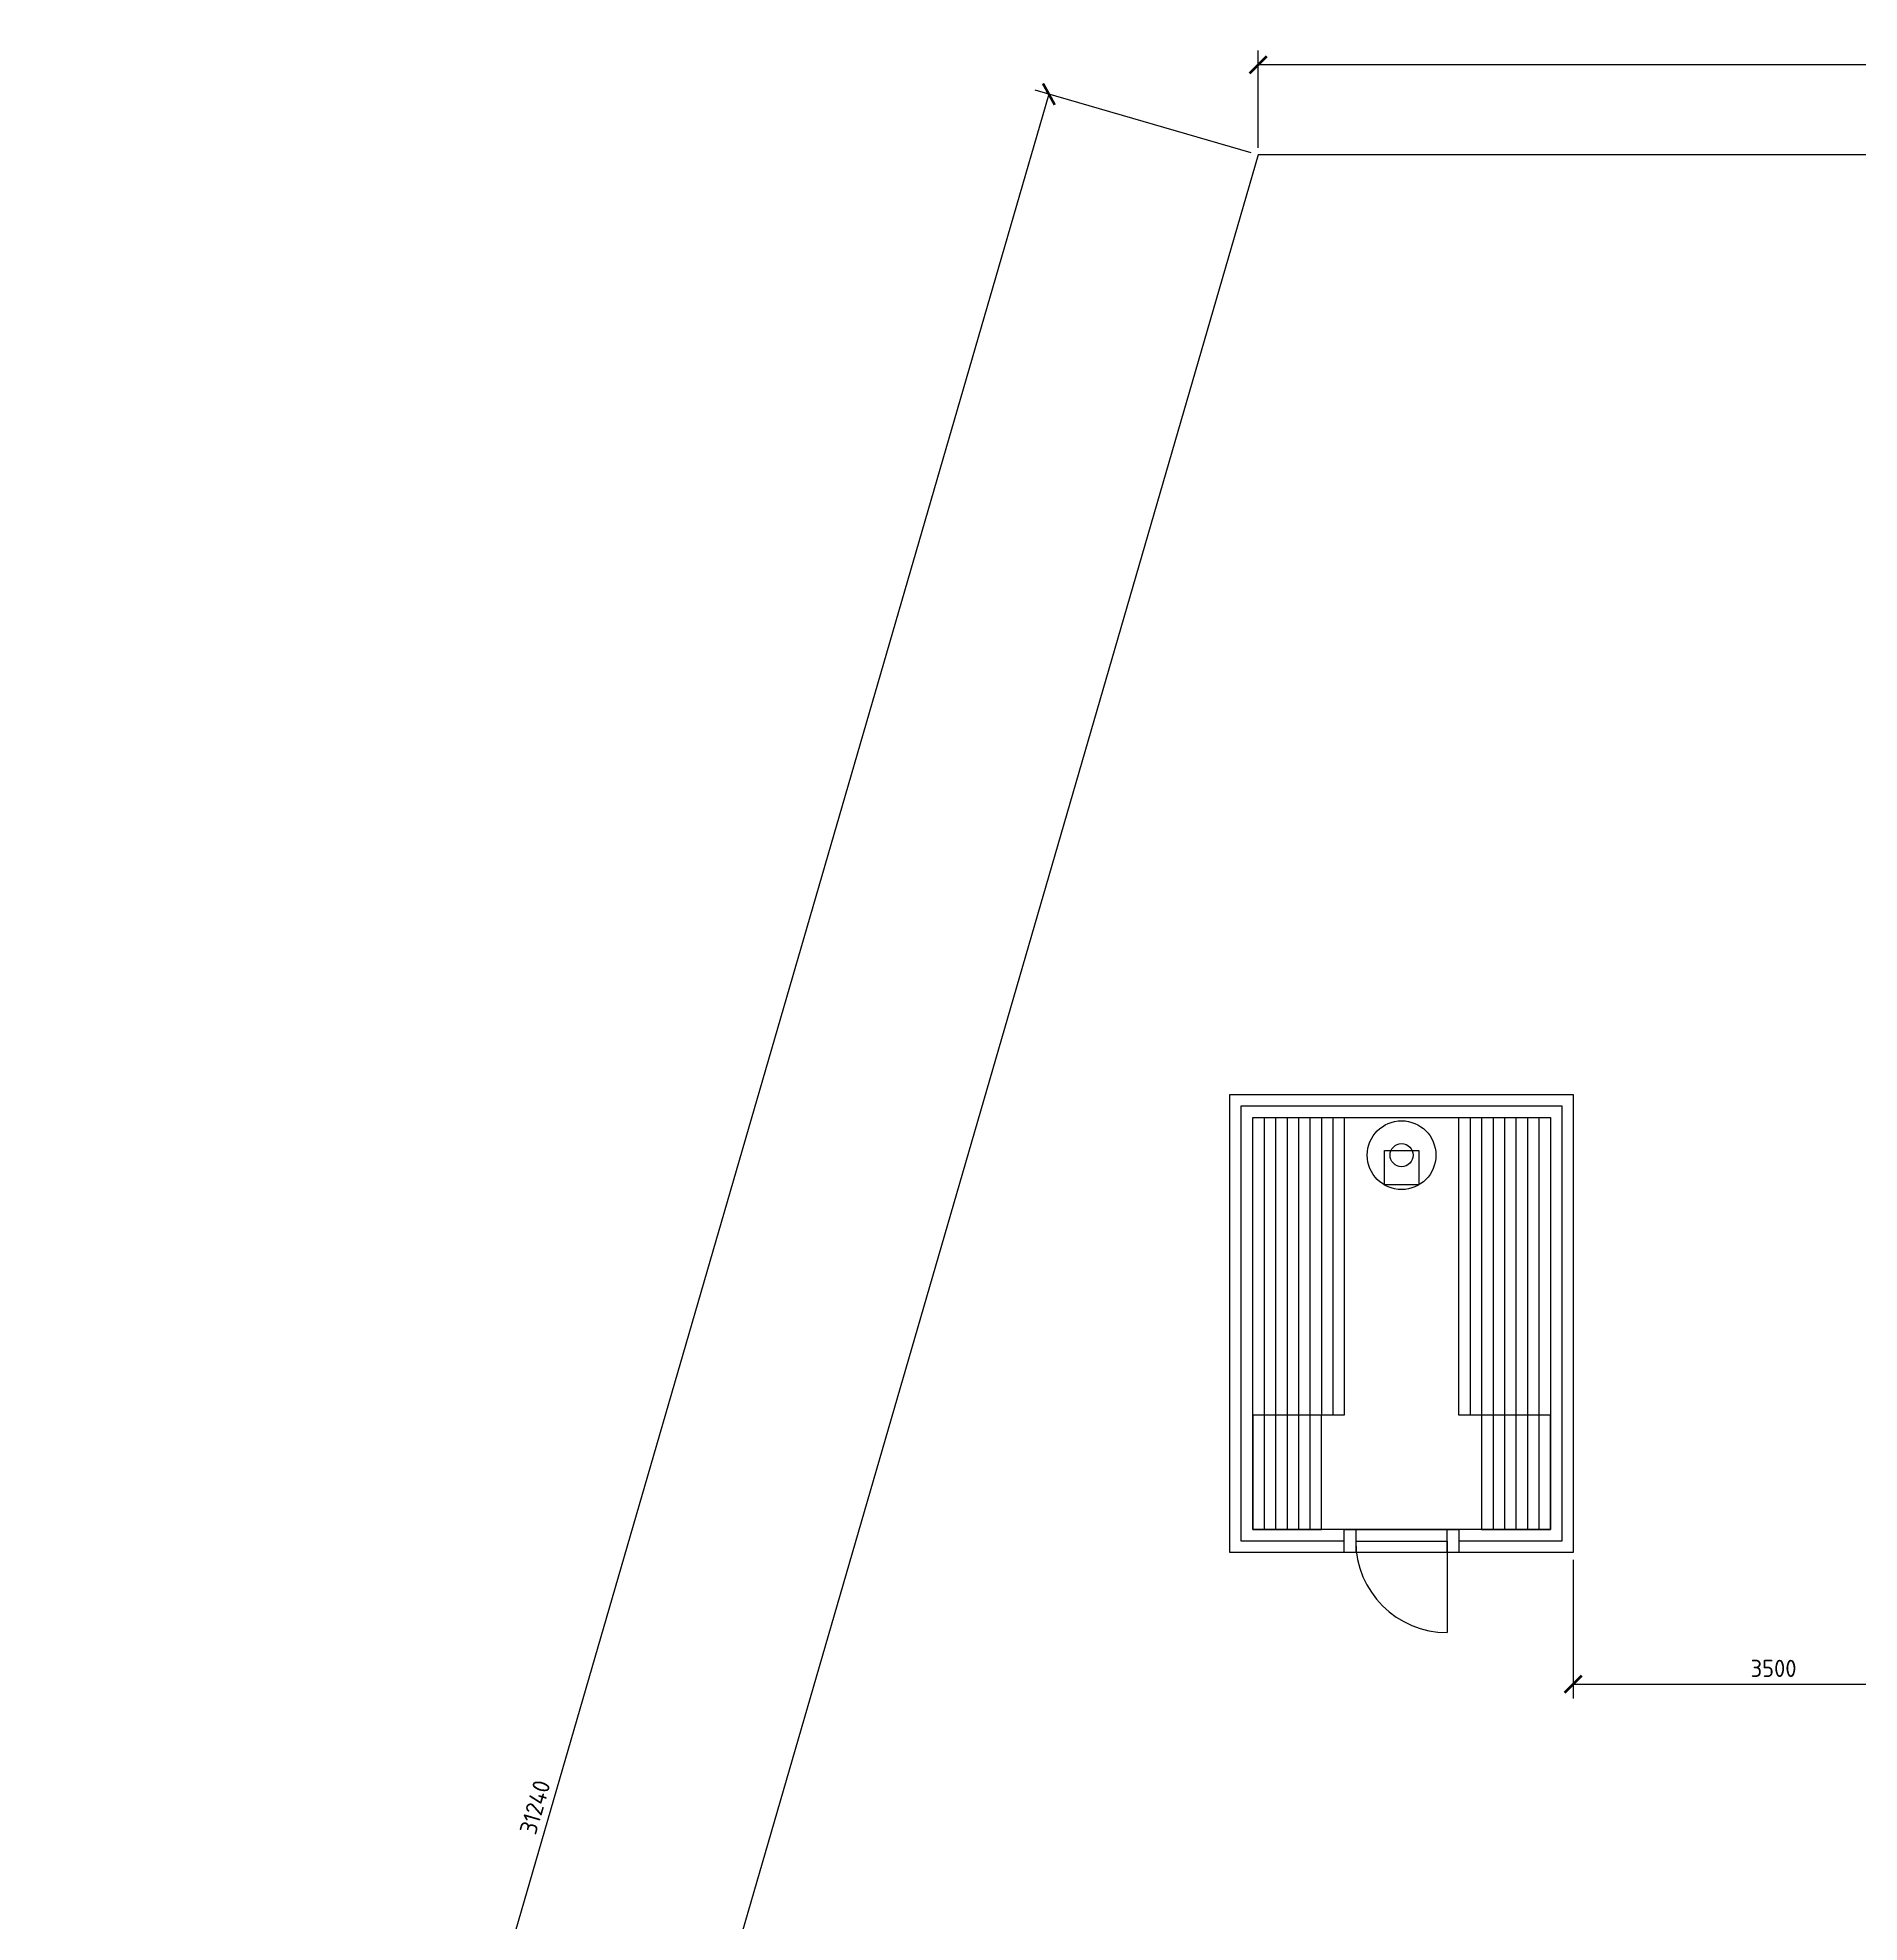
# Model space of a CAD drawing. Header units: millimetres. Extents: x -14813 to 141433, y -60308 to 84383.
# Drawn here: x 16351 to 32265, y 13096 to 29556 of the extents above; entities that cross this region are included whole.
import ezdxf

# ---------------------------------------------------------------- set-up
doc = ezdxf.new("R2010")
doc.units = ezdxf.units.MM
for name, color, linetype, lineweight in [('двери', 5, 'Continuous', 25), ('мебель', 44, 'Continuous', 25), ('оборудование', 30, 'Continuous', 25), ('размер', 1, 'Continuous', 25), ('стены', 7, 'Continuous', 25), ('территория', 74, 'Continuous', 25)]:
    doc.layers.add(name, color=color, linetype=linetype, lineweight=lineweight)
doc.styles.add('Аннотативный', font='')
doc.styles.get('Аннотативный').set_extended_font_data('GOST Common')
doc.dimstyles.new('Аннотативный', dxfattribs={"dimscale": 0, "dimtxt": 1.5, "dimasz": 1.5, "dimexe": 1.25, "dimexo": 0.625, "dimtad": 1, "dimdec": 0, "dimtxsty": 'Аннотативный', "dimblk": 'ARCHTICK', "dimcen": 2.5, "dimadec": 0, "dimazin": 0, "dimtfac": 1, "dimtdec": 0, "dimtmove": 0, "dimatfit": 3, "dimldrblk": 'CLOSEDBLANK', "dimfxl": 1, "dimarcsym": 0})

# ---------------------------------------------------------------- blocks, each defined once
blk = doc.blocks.new('_ArchTick')
at = {"color": 0, "linetype": 'ByBlock', "const_width": 0.15}
blk.add_lwpolyline([(-0.5, -0.5), (0.5, 0.5)], dxfattribs=at)
blk = doc.blocks.new('*D22')
at = {"layer": 'Defpoints', "color": 0, "transparency": 16777216}
for p in [(29766, 16326), (33266, 16326), (33266, 15176)]:
    blk.add_point(p, dxfattribs=at)
at = {"layer": 'размер', "color": 0, "lineweight": -2, "transparency": 16777216}
for p, q in [((29766, 16263), (29766, 15051)), ((33266, 16263), (33266, 15051)), ((29766, 15176), (33266, 15176))]:
    blk.add_line(p, q, dxfattribs=at)
at = {"layer": 'размер', "color": 0, "lineweight": -2, "transparency": 16777216, "xscale": 150, "yscale": 150, "zscale": 150, "rotation": 180}
blk.add_blockref('_ArchTick', (29766, 15176), dxfattribs=at)
at = {"layer": 'размер', "color": 0, "lineweight": -2, "transparency": 16777216, "xscale": 150, "yscale": 150, "zscale": 150}
blk.add_blockref('_ArchTick', (33266, 15176), dxfattribs=at)
at = {"layer": 'размер', "color": 0, "transparency": 16777216, "insert": (31516, 15314), "char_height": 150, "attachment_point": 5, "style": 'Аннотативный'}
blk.add_mtext('3500', dxfattribs=at)
blk = doc.blocks.new('_ClosedBlank')
at = {"color": 0, "linetype": 'ByBlock', "lineweight": -2}
for p, q in [((-1, 0), (0, 0)), ((0, 0), (-1, 0)), ((-1, 0), (-1, 0))]:
    blk.add_line(p, q, dxfattribs=at)
blk = doc.blocks.new('*D98')
at = {"layer": 'Defpoints', "color": 0, "transparency": 16777216}
for p in [(27013, 29320), (27013, 28532), (59711, 28532)]:
    blk.add_point(p, dxfattribs=at)
at = {"layer": 'размер', "color": 0, "lineweight": -2, "transparency": 16777216}
for p, q in [((27013, 28595), (27013, 29445)), ((59711, 29320), (27013, 29320)), ((59711, 28595), (59711, 29445))]:
    blk.add_line(p, q, dxfattribs=at)
at = {"layer": 'размер', "color": 0, "lineweight": -2, "transparency": 16777216, "xscale": 150, "yscale": 150, "zscale": 150, "rotation": 180}
blk.add_blockref('_ArchTick', (27013, 29320), dxfattribs=at)
at = {"layer": 'размер', "color": 0, "lineweight": -2, "transparency": 16777216, "xscale": 150, "yscale": 150, "zscale": 150}
blk.add_blockref('_ArchTick', (59711, 29320), dxfattribs=at)
at = {"layer": 'размер', "color": 0, "transparency": 16777216, "insert": (43362, 29458), "char_height": 150, "attachment_point": 5, "style": 'Аннотативный'}
blk.add_mtext('32700', dxfattribs=at)
blk = doc.blocks.new('*D99')
at = {"layer": 'Defpoints', "color": 0, "transparency": 16777216}
for p in [(27013, 28532), (16471, -937), (18299, -1468)]:
    blk.add_point(p, dxfattribs=at)
at = {"layer": 'размер', "color": 0, "lineweight": -2, "transparency": 16777216}
for p, q in [((25185, 29063), (16471, -937)), ((26953, 28550), (25065, 29098)), ((18239, -1450), (16351, -902))]:
    blk.add_line(p, q, dxfattribs=at)
at = {"layer": 'размер', "color": 0, "lineweight": -2, "transparency": 16777216, "xscale": 150, "yscale": 150, "zscale": 150}
for p, rotation in [((25185, 29063), 73.80284240959436), ((16471, -937), 253.8028424095943)]:
    blk.add_blockref('_ArchTick', p, dxfattribs=dict(at, rotation=rotation))
at = {"layer": 'размер', "color": 0, "transparency": 16777216, "insert": (20696, 14102), "char_height": 150, "attachment_point": 5, "rotation": 73.8028, "style": 'Аннотативный'}
blk.add_mtext('31240', dxfattribs=at)

msp = doc.modelspace()

# ---------------------------------------------------------------- linework, layer by layer
at = {"layer": 'двери'}
for p, q in [((27865.9, 16425.9), (28665.9, 16425.9)), ((28665.9, 16425.9), (28665.9, 15625.9))]:
    msp.add_line(p, q, dxfattribs=at)
for points in [[(28265.9, 16525.9), (28765.9, 16525.9), (28765.9, 16325.9), (27765.9, 16325.9), (27765.9, 16525.9), (28765.9, 16525.9)], [(27765.9, 16525.9), (27865.9, 16525.9), (27865.9, 16325.9), (27765.9, 16325.9), (27765.9, 16525.9)], [(28665.9, 16525.9), (28765.9, 16525.9), (28765.9, 16325.9), (28665.9, 16325.9), (28665.9, 16525.9)]]:
    msp.add_lwpolyline(points, dxfattribs=at)
msp.add_arc((28665.9, 16425.9), 800, 180, 270, dxfattribs=at)
at = {"layer": 'мебель'}
for p, q in [((27065.9, 20125.9), (27065.9, 17525.9)), ((27065.9, 20125.9), (27065.9, 16525.9)), ((27165.9, 20125.9), (27165.9, 16525.9)), ((27265.9, 20125.9), (27265.9, 17525.9)), ((27265.9, 20125.9), (27265.9, 17525.9)), ((27265.9, 20125.9), (27265.9, 16525.9)), ((27365.9, 20125.9), (27365.9, 16525.9)), ((27465.9, 20125.9), (27465.9, 16525.9)), ((27565.9, 20125.9), (27565.9, 17525.9)), ((27665.9, 20125.9), (27665.9, 17525.9)), ((28865.9, 20125.9), (28865.9, 17525.9)), ((28865.9, 20125.9), (28865.9, 17525.9)), ((28965.9, 20125.9), (28965.9, 17525.9)), ((29065.9, 20125.9), (29065.9, 17525.9)), ((29065.9, 20125.9), (29065.9, 17525.9)), ((29065.9, 20125.9), (29065.9, 16525.9)), ((29165.9, 20125.9), (29165.9, 16525.9)), ((29265.9, 20125.9), (29265.9, 16525.9)), ((29365.9, 20125.9), (29365.9, 16525.9)), ((29465.9, 20125.9), (29465.9, 16525.9))]:
    msp.add_line(p, q, dxfattribs=at)
for points in [[(26965.9, 20125.9), (27765.9, 20125.9), (27765.9, 17525.9), (26965.9, 17525.9), (26965.9, 20125.9)], [(28765.9, 20125.9), (29565.9, 20125.9), (29565.9, 17525.9), (28765.9, 17525.9), (28765.9, 20125.9)], [(26965.9, 16525.9), (27565.9, 16525.9), (27565.9, 17525.9), (26965.9, 17525.9), (26965.9, 16525.9)], [(28965.9, 16525.9), (29565.9, 16525.9), (29565.9, 17525.9), (28965.9, 17525.9), (28965.9, 16525.9)]]:
    msp.add_lwpolyline(points, dxfattribs=at)
at = {"layer": 'оборудование'}
msp.add_lwpolyline([(28116.5, 19837.1), (28416.4, 19838.4), (28417.8, 19538.4), (28117.8, 19537.1), (28116.5, 19837.1)], dxfattribs=at)
for radius in [300, 100.5]:
    msp.add_circle((28265.9, 19796.3), radius, dxfattribs=at)
at = {"layer": 'стены'}
for points in [[(26765.9, 20325.9), (29765.9, 20325.9), (29765.9, 16325.9), (26765.9, 16325.9), (26765.9, 20325.9)], [(26765.9, 20325.9), (29765.9, 20325.9), (29765.9, 16325.9), (26765.9, 16325.9), (26765.9, 20325.9)], [(27765.9, 16425.9), (26865.9, 16425.9), (26865.9, 20225.9), (29665.9, 20225.9), (29665.9, 16425.9), (28765.9, 16425.9)], [(26965.9, 17525.9), (26965.9, 20125.9), (29565.9, 20125.9), (29565.9, 17525.9)], [(29565.9, 17525.9), (29565.9, 16525.9), (26965.9, 16525.9), (26965.9, 17525.9)]]:
    msp.add_lwpolyline(points, dxfattribs=at)
at = {"layer": 'территория'}
msp.add_lwpolyline([(18299, -1467.6), (48299, -1467.6), (62159.8, 8682.9), (59711, 28532.4), (27013.2, 28532.4), (18299, -1467.6)], dxfattribs=at)

# ---------------------------------------------------------------- dimensions: what is measured, and where the dimension line sits
at = {"layer": 'размер'}
dim = msp.add_linear_dim(base=(27013.2, 29320.4), p1=(59711, 28532.4), p2=(27013.2, 28532.4), dimstyle='Аннотативный', override={"dimrnd": 10}, dxfattribs=at)
dim.commit()
dim.dimension.update_dxf_attribs({"geometry": '*D98', "text_midpoint": (43362.1, 29457.9)})
dim = msp.add_aligned_dim(p1=(27013.2, 28532.4), p2=(18299, -1467.6), distance=-1903.6, dimstyle='Аннотативный', override={"dimrnd": 10}, dxfattribs=at)
dim.commit()
dim.dimension.update_dxf_attribs({"geometry": '*D99', "text_midpoint": (20695.9, 14101.8)})
dim = msp.add_linear_dim(base=(33265.9, 15176.4), p1=(29765.9, 16325.9), p2=(33265.9, 16325.9), dimstyle='Аннотативный', dxfattribs=at)
dim.commit()
dim.dimension.update_dxf_attribs({"geometry": '*D22', "text_midpoint": (31515.9, 15313.9)})

doc.saveas('drawing.dxf')
